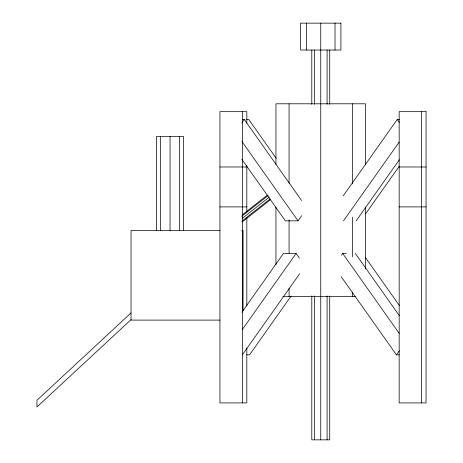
<?xml version="1.0" encoding="UTF-8"?>
<svg xmlns="http://www.w3.org/2000/svg" width="463" height="463" viewBox="0 0 463 463"><rect width="100%" height="100%" fill="white"/><g stroke="black" fill="none" stroke-linecap="round" stroke-linejoin="round"><path stroke-width="0.69" d="M241.825 122.915L244.267 119.46L301.592 200.531M241.744 159.156L285.358 220.845L298.033 220.845L301.702 215.66M241.894 312.212L283.437 253.464L296.112 253.464L299.37 258.07M242.108 329.835L296.112 253.464M343.239 195.832L397.242 119.46L399.355 119.46M242.346 354.849L299.671 273.772M343.477 220.845L399.147 142.118M291.088 296.094L249.545 354.849L246.727 354.849M356.151 220.845L399.355 159.741M365.614 213.796L399.268 166.205M341.457 255.188L342.684 253.464L346.202 253.464M341.196 276.712L396.45 354.849L399.303 350.815M131.041 312.907L36.947 400.275L36.947 407L131.041 319.626M242.056 214.994L267.411 195.073M241.703 216.302L268.227 195.467M242.155 218.438L269.42 197.018M241.836 221.181L270.045 199.015M242.074 222.02L270.438 199.738M242.155 119.46L244.267 119.46M246.634 119.46L248.747 119.46L276.168 158.23M219.942 166.981L246.825 166.981M399.17 166.981L421.573 166.981M421.718 166.981L426.053 166.981M219.942 206.892L246.825 206.892M399.17 206.892L421.573 206.892M421.718 206.892L426.053 206.892M219.931 230.487L131.041 230.487L131.041 320.101L219.931 320.101M241.611 230.487L243.058 230.487L243.058 310.708M282.858 296.47L355.202 296.47M396.45 354.849L399.268 354.849M397.242 119.46L399.28 122.336M365.463 257.573L399.528 305.748M355.352 253.464L399.39 315.737M342.684 253.464L399.181 333.36M241.952 141.533L298.033 220.845M421.573 111.67L421.573 402.914M365.562 164.417L365.562 103.799L275.948 103.799L275.948 164.417M365.562 206.99L365.562 269.049M352.441 103.799L352.441 183.898M352.441 217.095L352.441 256.78M352.441 292.141L352.441 296.47M335.015 23.15L335.015 50.033M329.72 50.033L329.72 104.273M329.72 295.926L329.72 439.85L311.796 439.85L311.796 295.926M327.092 50.033L327.092 104.273M327.092 295.926L327.092 439.85M320.755 23.15L320.755 439.85M314.418 50.033L314.418 104.273M314.418 295.926L314.418 439.85M311.796 50.033L311.796 104.273M306.5 23.15L306.5 50.033M289.074 103.799L289.074 183.18M289.074 219.977L289.074 253.174M289.074 288.53L289.074 296.47M275.948 206.99L275.948 264.72M246.825 123.164L246.825 111.67L219.942 111.67L219.942 402.914L246.825 402.914L246.825 347.939M246.825 165.54L246.825 211.956M246.825 217.743L246.825 305.991M242.346 111.67L242.346 402.914M183.487 230.487L183.487 136.394L156.598 136.394L156.598 230.487M179.546 136.394L179.546 230.487M170.043 136.394L170.043 230.487M160.539 136.394L160.539 230.487M340.918 23.15L300.591 23.15L300.591 50.033L340.918 50.033L340.918 23.15M426.053 111.67L399.17 111.67L399.17 402.914L426.053 402.914L426.053 111.67"/></g></svg>
